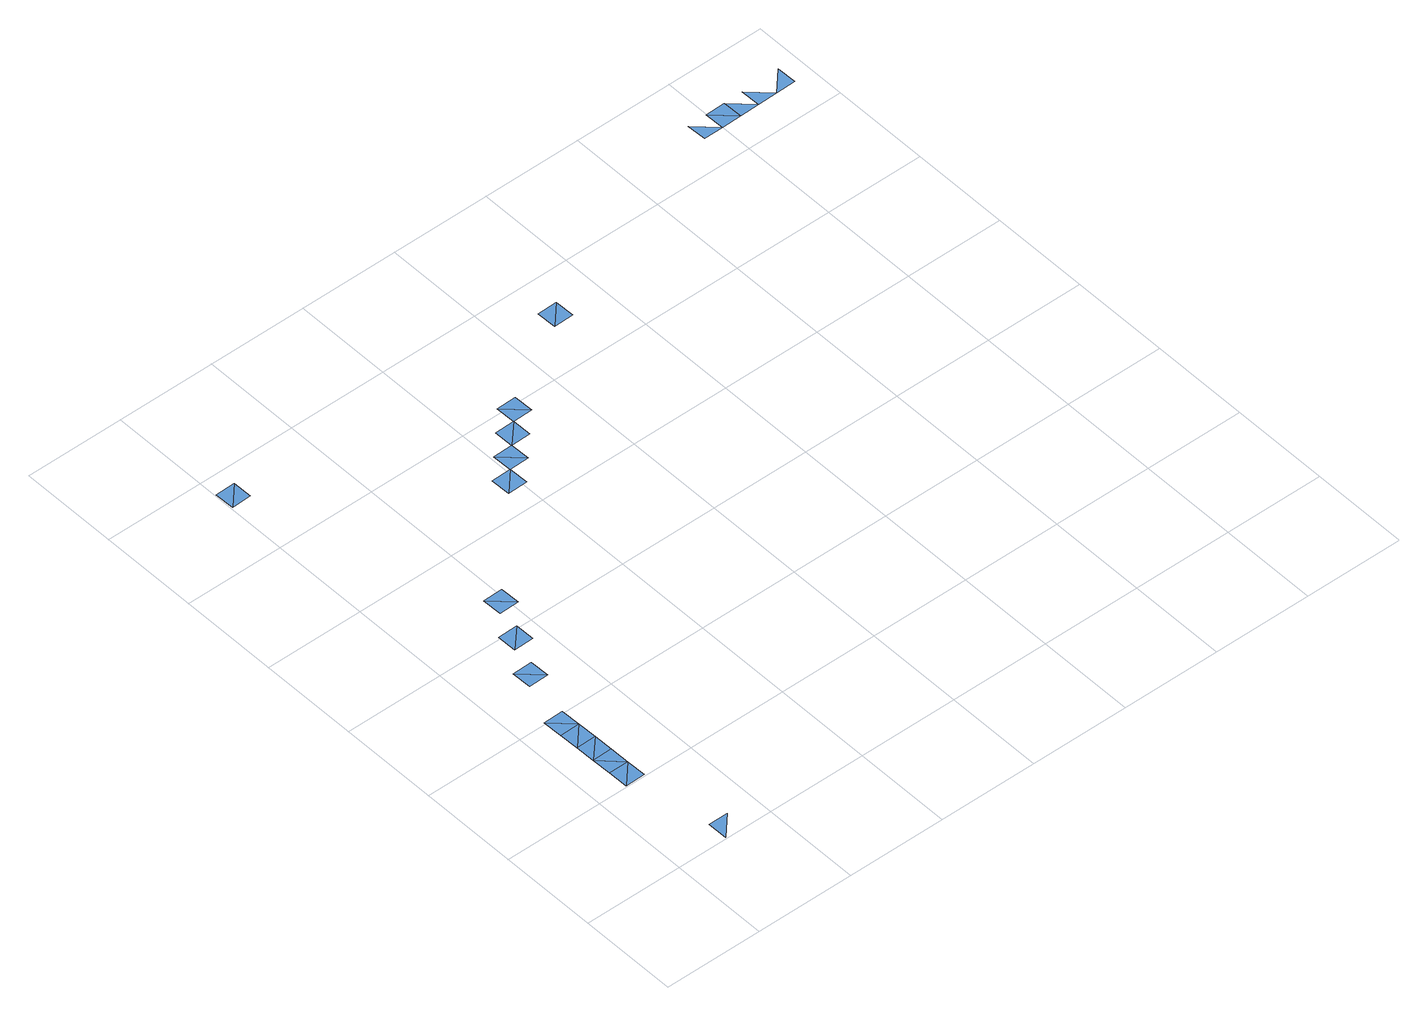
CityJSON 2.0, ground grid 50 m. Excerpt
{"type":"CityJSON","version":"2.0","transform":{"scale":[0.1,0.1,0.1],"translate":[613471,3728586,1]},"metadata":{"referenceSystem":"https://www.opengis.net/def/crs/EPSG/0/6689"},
"CityObjects":{
"waterbody1":{"type":"WaterBody","attributes":{"name":"福岡県津波浸水想定図","class":"1140","function":"2","WaterBodyTsunamiRiskAttribute.description":"1","WaterBodyTsunamiRiskAttribute.rank":"4"},"geometry":[{"type":"MultiSurface","lod":"1","boundaries":[[[0,1,2]],[[3,4,5]],[[6,3,5]],[[3,7,4]],[[7,8,9]],[[10,7,3]],[[11,12,13]],[[7,10,8]],[[13,9,11]],[[9,8,11]],[[12,11,14]],[[15,16,17]],[[17,16,18]],[[19,20,21]],[[21,22,19]],[[23,24,25]],[[23,26,24]],[[27,28,29]],[[30,28,27]],[[31,32,33]],[[33,34,31]],[[35,31,36]],[[35,36,37]],[[38,39,37]],[[37,40,38]],[[41,38,42]],[[41,42,43]],[[44,45,46]],[[45,44,47]],[[48,49,50]],[[49,51,52]],[[53,52,51]],[[51,54,53]],[[54,55,56]],[[55,57,58]]]}]}
},
"vertices":[
[260,109,10],[261,9,10],[359,111,10],[250,609,10],[150,607,10],[152,507,10],[252,509,10],[148,707,10],[246,809,10],[146,807,10],[248,709,10],[244,909,10],[142,1007,10],[144,907,10],[242,1009,11],[238,1209,10],[338,1211,10],[236,1309,10],[336,1311,10],[432,1513,9],[332,1511,9],[334,1411,9],[434,1413,9],[7,2804,14],[105,2906,14],[5,2904,14],[107,2806,14],[530,1615,9],[428,1713,9],[430,1613,9],[528,1715,9],[1019,2224,9],[919,2222,9],[921,2122,9],[1021,2124,9],[1017,2324,9],[1119,2226,9],[1117,2326,9],[1215,2428,9],[1115,2426,9],[1217,2328,9],[1213,2528,9],[1315,2430,9],[1313,2530,9],[1709,2737,10],[1807,2839,10],[1707,2837,10],[1809,2739,10],[2900,3161,12],[3000,3162,12],[2898,3260,12],[3100,3164,12],[2998,3262,12],[3098,3264,12],[3200,3166,12],[3300,3168,12],[3198,3266,12],[3400,3170,12],[3398,3270,12]
]}
